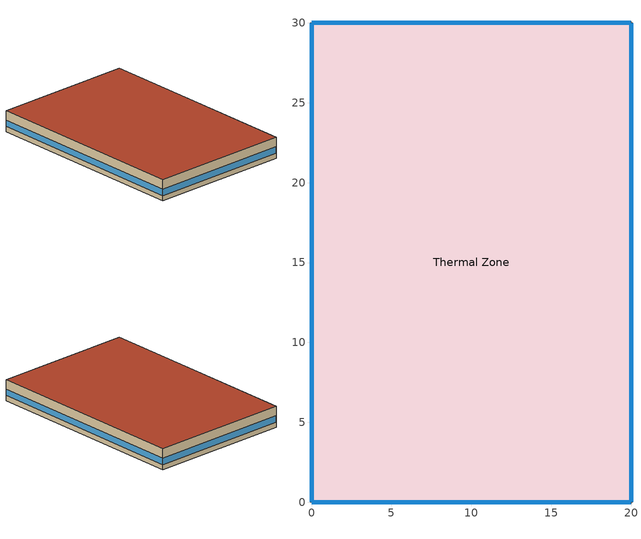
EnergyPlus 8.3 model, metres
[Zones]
Thermal Zone
 floor ground (Slab-on-Grade Construction): 20,30 20,0 0,0 0,30 z0
 wall outside (Wall Construction): 0,30 0,0 20,0 20,30 0,30 z0:3
 window (Window Construction): 0,29.97 0,0.03 / 19.97,30 0.03,30 / 20,0.03 20,29.97 / 0.03,0 19.97,0 z0.76:1.66
 roof outside (Roof Construction): 20,0 20,30 0,30 0,0 z3
[Building]
Sample Single Zone Building
[SizingPeriod:WeatherFileConditionType] Day of Week for Start Day=Monday; Use Weather File Daylight Saving Period=Yes; Use Weather File Rain and Snow Indicators=Yes
Name | Period Selection
ClgDD | SummerTypical
HtgDD | WinterTypical
[Material] Thermal Absorptance=0.9; Solar Absorptance=0.7; Visible Absorptance=0.7
Name | Roughness | Thickness {m} | Conductivity {W/m-K} | Density {kg/m3} | Specific Heat {J/kg-K}
Built-Up Roof | Smooth | 0.0094488 | 0.161535 | 1121.29 | 1465.38
Gypsum Board | MediumSmooth | 0.0158496 | 0.158651 | 800.923 | 837.36
Plywood | MediumRough | 0.0192024 | 0.11544 | 544.628 | 1214.172
[Material:NoMass] Roughness=MediumRough; Thermal Absorptance=0.9; Solar Absorptance=0.7; Visible Absorptance=0.7
Name | Thermal Resistance {m2-K/W}
Roof Insulation | 5.28331
Wall Insulation | 2.64165
[WindowMaterial:SimpleGlazingSystem]
Glazing: U-Factor {W/m2-K}=1.70348; Solar Heat Gain Coefficient=0.4; Visible Transmittance=0.8
[Construction]
Roof Construction: Built-Up Roof, Roof Insulation, Gypsum Board
Wall Construction: Plywood, Wall Insulation, Gypsum Board
Window Construction: Glazing
[Construction:FfactorGroundFloor]
Slab-on-Grade Construction: F-Factor {W/m-K}=0.934597; Area {m2}=60.387; PerimeterExposed {m}=95.4024
[Zone]
Thermal Zone
[People]
Occupants: Zone or ZoneList=Thermal Zone; Number of People Schedule=Occupancy; Number of People Calculation Method=People; Number of People=5; Fraction Radiant=0.3; Sensible Heat Fraction=autocalculate; Activity Level Schedule=ActivityLevel; Carbon Dioxide Generation Rate {m3/s-W}=3.82e-08; Enable ASHRAE 55 Comfort Warnings=No; Mean Radiant Temperature Calculation Type=ZoneAveraged
[ElectricEquipment]
Equipment: Zone or ZoneList=Thermal Zone; Schedule=Equipment; Design Level Calculation Method=Watts/Area; Watts per Zone Floor Area {W/m2}=2.15278; Fraction Latent=0.1; Fraction Radiant=0.2; Fraction Lost=0
[ZoneInfiltration:DesignFlowRate]
Infiltration: Zone or ZoneList=Thermal Zone; Schedule=AlwaysOn; Design Flow Rate Calculation Method=AirChanges/Hour; Air Changes per Hour {1/hr}=0.25; Constant Term Coefficient=0; Temperature Term Coefficient=0.244
[HVACTemplate:Thermostat]
Thermostat: Constant Heating Setpoint {C}=22.2222; Constant Cooling Setpoint {C}=23.8889
[HVACTemplate:Zone:IdealLoadsAirSystem]
Thermal Zone: Template Thermostat=Thermostat; System Availability Schedule=AlwaysOn; Maximum Heating Supply Air Temperature {C}=33.3333; Minimum Cooling Supply Air Temperature {C}=12.7778; Maximum Heating Supply Air Humidity Ratio {kgWater/kgDryAir}=0.0156; Minimum Cooling Supply Air Humidity Ratio {kgWater/kgDryAir}=0.0077; Heating Limit=NoLimit; Cooling Limit=NoLimit; Dehumidification Control Type=None; Cooling Sensible Heat Ratio=0.7; Dehumidification Setpoint {percent}=60; Humidification Control Type=None; Humidification Setpoint {percent}=30; Outdoor Air Method=Flow/Area; Outdoor Air Flow Rate per Person {m3/s}=0; Outdoor Air Flow Rate per Zone Floor Area {m3/s-m2}=0.000762002; Demand Controlled Ventilation Type=None; Outdoor Air Economizer Type=NoEconomizer; Heat Recovery Type=None; Sensible Heat Recovery Effectiveness=0.7; Latent Heat Recovery Effectiveness=0.65
[Schedule:Compact]
Occupancy; Equipment: Through: 12/31, For: AllDays, Until: 7:00, 0, Until: 17:00, 1, Until 24:00, 0
[Schedule:Constant]
Name | Hourly Value
ActivityLevel | 100
AlwaysOn | 1
